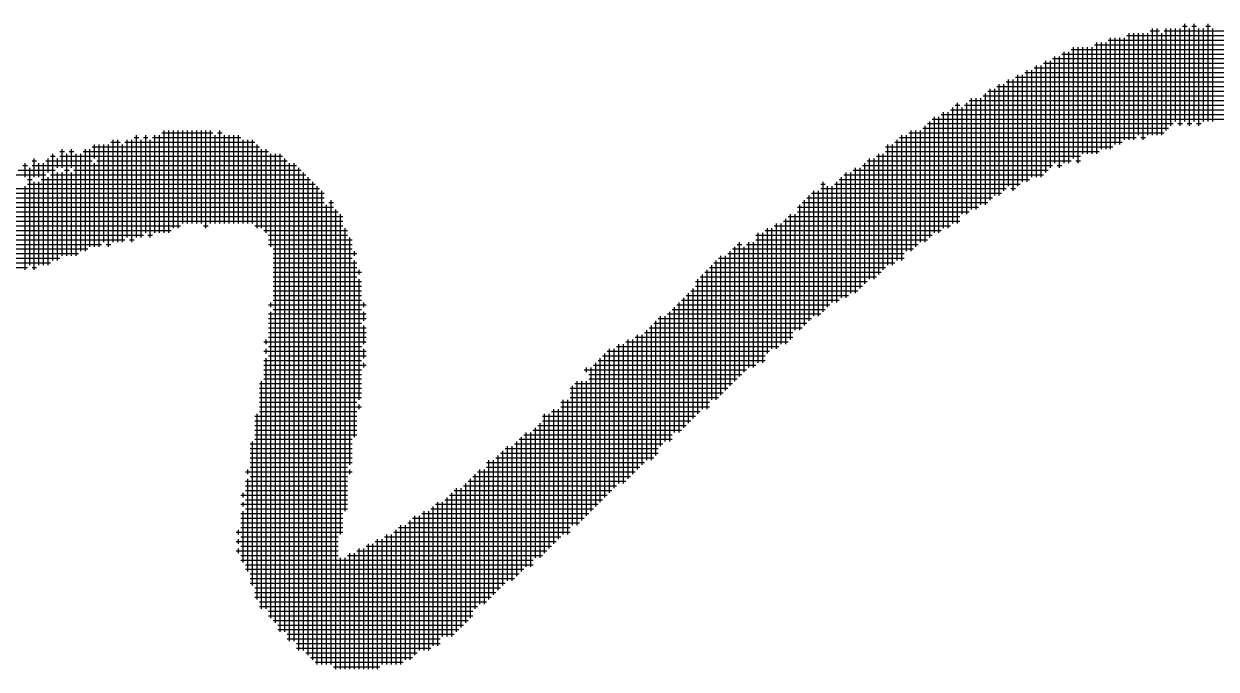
# Model space of a CAD drawing. Header units: feet. Extents: x 0 to 84100, y 0 to 59400.
# Drawn here: x 53025.9 to 53268.8, y 2834.1 to 2965.5 of the extents above; entities that cross this region are included whole.
import ezdxf

# ---------------------------------------------------------------- set-up
doc = ezdxf.new("R2010")
doc.units = ezdxf.units.FT
doc.header["$LTSCALE"] = 550
doc.header["$MEASUREMENT"] = 0
doc.layers.add('CX-MISC', color=2, linetype='CONTINUOUS')

# ---------------------------------------------------------------- blocks, each defined once
blk = doc.blocks.new('CXGLOGO-싸인3')
at = {"layer": 'CX-MISC'}
for p, q in [((232.55, 139.45, 1090.78), (232.55, 149.11, 1090.78)), ((232.97, 139.45, 1090.78), (232.97, 149.11, 1090.78)), ((233.39, 139.87, 1090.78), (233.39, 149.11, 1090.78)), ((233.81, 139.45, 1090.78), (233.81, 149.11, 1090.78)), ((234.23, 139.87, 1090.78), (234.23, 149.11, 1090.78)), ((234.44, 149.32, 1090.78), (235.28, 149.32, 1090.78)), ((234.65, 139.87, 1090.78), (234.65, 149.53, 1090.78)), ((235.07, 139.87, 1090.78), (235.07, 149.53, 1090.78)), ((235.49, 139.87, 1090.78), (235.49, 149.11, 1090.78)), ((235.7, 149.32, 1090.78), (242, 149.32, 1090.78)), ((235.91, 140.29, 1090.78), (235.91, 149.53, 1090.78)), ((236.33, 140.71, 1090.78), (236.33, 149.53, 1090.78)), ((236.75, 141.13, 1090.78), (236.75, 149.53, 1090.78)), ((237.17, 140.71, 1090.78), (237.17, 149.53, 1090.78)), ((237.38, 149.74, 1090.78), (237.8, 149.74, 1090.78)), ((237.59, 141.13, 1090.78), (237.59, 149.95, 1090.78)), ((238.01, 140.71, 1090.78), (238.01, 149.53, 1090.78)), ((238.22, 149.74, 1090.78), (238.64, 149.74, 1090.78)), ((238.43, 141.13, 1090.78), (238.43, 149.95, 1090.78)), ((238.85, 140.71, 1090.78), (238.85, 149.53, 1090.78)), ((239.27, 141.13, 1090.78), (239.27, 149.53, 1090.78)), ((239.48, 149.74, 1090.78), (239.9, 149.74, 1090.78)), ((239.69, 141.13, 1090.78), (239.69, 149.95, 1090.78)), ((240.11, 141.13, 1090.78), (240.11, 149.53, 1090.78)), ((229.4, 148.06, 1090.78), (244.94, 148.06, 1090.78)), ((229.61, 138.19, 1090.78), (229.61, 148.27, 1090.78)), ((230.03, 138.61, 1090.78), (230.03, 148.27, 1090.78)), ((230.45, 138.61, 1090.78), (230.45, 148.27, 1090.78)), ((230.66, 148.48, 1090.78), (243.68, 148.48, 1090.78)), ((230.87, 138.61, 1090.78), (230.87, 148.69, 1090.78)), ((231.29, 139.03, 1090.78), (231.29, 148.69, 1090.78)), ((231.71, 139.03, 1090.78), (231.71, 148.69, 1090.78)), ((232.13, 139.45, 1090.78), (232.13, 148.69, 1090.78)), ((232.34, 148.9, 1090.78), (242.84, 148.9, 1090.78)), ((225.83, 137.35, 1090.78), (225.83, 147.01, 1090.78)), ((226.25, 136.93, 1090.78), (226.25, 147.01, 1090.78)), ((226.46, 147.22, 1090.78), (246.2, 147.22, 1090.78)), ((226.67, 137.35, 1090.78), (226.67, 147.43, 1090.78)), ((227.09, 137.35, 1090.78), (227.09, 147.43, 1090.78)), ((227.3, 147.64, 1090.78), (245.36, 147.64, 1090.78)), ((227.51, 137.77, 1090.78), (227.51, 147.85, 1090.78)), ((227.93, 137.35, 1090.78), (227.93, 147.85, 1090.78)), ((228.35, 138.19, 1090.78), (228.35, 147.85, 1090.78)), ((228.77, 138.19, 1090.78), (228.77, 147.85, 1090.78)), ((229.19, 138.19, 1090.78), (229.19, 147.85, 1090.78)), ((223.31, 135.67, 1090.78), (223.31, 145.75, 1090.78)), ((223.73, 136.09, 1090.78), (223.73, 145.75, 1090.78)), ((223.94, 145.96, 1090.78), (247.88, 145.96, 1090.78)), ((224.15, 136.09, 1090.78), (224.15, 146.17, 1090.78)), ((224.57, 136.09, 1090.78), (224.57, 146.17, 1090.78)), ((224.78, 146.38, 1090.78), (247.46, 146.38, 1090.78)), ((224.99, 136.51, 1090.78), (224.99, 146.59, 1090.78)), ((225.41, 136.93, 1090.78), (225.41, 146.59, 1090.78)), ((225.62, 146.8, 1090.78), (247.04, 146.8, 1090.78)), ((221.42, 144.7, 1090.78), (249.56, 144.7, 1090.78)), ((221.63, 135.25, 1090.78), (221.63, 144.91, 1090.78)), ((222.05, 134.83, 1090.78), (222.05, 144.91, 1090.78)), ((222.26, 145.12, 1090.78), (249.56, 145.12, 1090.78)), ((222.47, 135.25, 1090.78), (222.47, 145.33, 1090.78)), ((222.89, 135.67, 1090.78), (222.89, 145.33, 1090.78)), ((223.1, 145.54, 1090.78), (248.72, 145.54, 1090.78)), ((219.53, 133.57, 1090.78), (219.53, 143.65, 1090.78)), ((219.74, 143.86, 1090.78), (250.4, 143.86, 1090.78)), ((219.95, 133.99, 1090.78), (219.95, 144.07, 1090.78)), ((220.37, 134.41, 1090.78), (220.37, 144.07, 1090.78)), ((220.58, 144.28, 1090.78), (249.98, 144.28, 1090.78)), ((220.79, 134.41, 1090.78), (220.79, 144.49, 1090.78)), ((221.21, 134.83, 1090.78), (221.21, 144.49, 1090.78)), ((216.8, 142.6, 1090.78), (217.22, 142.6, 1090.78)), ((217.01, 131.89, 1090.78), (217.01, 142.81, 1090.78)), ((217.64, 142.6, 1090.78), (251.24, 142.6, 1090.78)), ((217.85, 132.73, 1090.78), (217.85, 142.81, 1090.78)), ((218.06, 143.02, 1090.78), (251.24, 143.02, 1090.78)), ((218.27, 133.15, 1090.78), (218.27, 143.23, 1090.78)), ((218.69, 133.15, 1090.78), (218.69, 143.23, 1090.78)), ((219.11, 133.57, 1090.78), (219.11, 143.23, 1090.78)), ((219.32, 143.44, 1090.78), (250.82, 143.44, 1090.78)), ((214.91, 131.05, 1090.78), (214.91, 141.55, 1090.78)), ((215.33, 131.05, 1090.78), (215.33, 141.55, 1090.78)), ((215.54, 141.76, 1090.78), (251.66, 141.76, 1090.78)), ((215.75, 131.47, 1090.78), (215.75, 141.97, 1090.78)), ((216.17, 131.47, 1090.78), (216.17, 141.97, 1090.78)), ((216.38, 142.18, 1090.78), (251.66, 142.18, 1090.78)), ((216.59, 131.89, 1090.78), (216.59, 142.39, 1090.78)), ((217.43, 132.73, 1090.78), (217.43, 142.39, 1090.78)), ((213.86, 140.5, 1090.78), (236.12, 140.5, 1090.78)), ((214.07, 130.21, 1090.78), (214.07, 140.71, 1090.78)), ((214.28, 140.92, 1090.78), (236.54, 140.92, 1090.78)), ((214.49, 130.63, 1090.78), (214.49, 141.13, 1090.78)), ((214.7, 141.34, 1090.78), (252.08, 141.34, 1090.78)), ((236.96, 140.92, 1090.78), (237.38, 140.92, 1090.78)), ((237.8, 140.92, 1090.78), (238.22, 140.92, 1090.78)), ((238.64, 140.92, 1090.78), (239.06, 140.92, 1090.78)), ((140.57, 130.21, 1090.78), (140.57, 139.45, 1090.78)), ((140.99, 130.21, 1090.78), (140.99, 139.45, 1090.78)), ((141.83, 130.63, 1090.78), (141.83, 139.45, 1090.78)), ((142.25, 130.21, 1090.78), (142.25, 139.45, 1090.78)), ((142.46, 139.66, 1090.78), (142.88, 139.66, 1090.78)), ((142.67, 130.63, 1090.78), (142.67, 139.87, 1090.78)), ((143.09, 130.63, 1090.78), (143.09, 139.45, 1090.78)), ((143.3, 139.66, 1090.78), (143.72, 139.66, 1090.78)), ((143.51, 131.05, 1090.78), (143.51, 139.87, 1090.78)), ((143.93, 130.63, 1090.78), (143.93, 139.45, 1090.78)), ((144.14, 139.66, 1090.78), (152.12, 139.66, 1090.78)), ((144.35, 131.05, 1090.78), (144.35, 139.87, 1090.78)), ((144.77, 131.05, 1090.78), (144.77, 139.87, 1090.78)), ((144.98, 140.08, 1090.78), (149.6, 140.08, 1090.78)), ((145.19, 131.05, 1090.78), (145.19, 140.29, 1090.78)), ((145.61, 131.05, 1090.78), (145.61, 140.29, 1090.78)), ((146.03, 131.47, 1090.78), (146.03, 140.29, 1090.78)), ((146.45, 131.47, 1090.78), (146.45, 140.29, 1090.78)), ((146.87, 131.89, 1090.78), (146.87, 140.29, 1090.78)), ((147.29, 131.89, 1090.78), (147.29, 140.29, 1090.78)), ((147.71, 131.89, 1090.78), (147.71, 140.29, 1090.78)), ((148.13, 131.89, 1090.78), (148.13, 140.29, 1090.78)), ((148.55, 131.89, 1090.78), (148.55, 140.29, 1090.78)), ((148.97, 131.47, 1090.78), (148.97, 140.29, 1090.78)), ((149.39, 131.89, 1090.78), (149.39, 140.29, 1090.78)), ((149.81, 131.89, 1090.78), (149.81, 139.87, 1090.78)), ((150.02, 140.08, 1090.78), (150.44, 140.08, 1090.78)), ((150.23, 131.89, 1090.78), (150.23, 140.29, 1090.78)), ((150.65, 131.89, 1090.78), (150.65, 139.87, 1090.78)), ((151.07, 131.89, 1090.78), (151.07, 139.87, 1090.78)), ((151.49, 131.89, 1090.78), (151.49, 139.87, 1090.78)), ((151.91, 131.89, 1090.78), (151.91, 139.87, 1090.78)), ((152.33, 131.89, 1090.78), (152.33, 139.45, 1090.78)), ((152.75, 131.89, 1090.78), (152.75, 139.45, 1090.78)), ((153.17, 131.89, 1090.78), (153.17, 139.45, 1090.78)), ((211.55, 128.53, 1090.78), (211.55, 139.45, 1090.78)), ((211.76, 139.66, 1090.78), (233.18, 139.66, 1090.78)), ((211.97, 128.53, 1090.78), (211.97, 139.87, 1090.78)), ((212.39, 129.37, 1090.78), (212.39, 139.87, 1090.78)), ((212.6, 140.08, 1090.78), (235.7, 140.08, 1090.78)), ((212.81, 129.37, 1090.78), (212.81, 140.29, 1090.78)), ((213.23, 129.79, 1090.78), (213.23, 140.29, 1090.78)), ((213.65, 130.21, 1090.78), (213.65, 140.29, 1090.78)), ((233.6, 139.66, 1090.78), (234.02, 139.66, 1090.78)), ((135.11, 128.53, 1090.78), (135.11, 138.19, 1090.78)), ((135.74, 138.4, 1090.78), (136.16, 138.4, 1090.78)), ((135.95, 136.93, 1090.78), (135.95, 138.61, 1090.78)), ((136.37, 128.95, 1090.78), (136.37, 138.19, 1090.78)), ((136.58, 138.4, 1090.78), (137, 138.4, 1090.78)), ((136.79, 136.93, 1090.78), (136.79, 138.61, 1090.78)), ((137.21, 128.95, 1090.78), (137.21, 138.19, 1090.78)), ((137.63, 129.37, 1090.78), (137.63, 138.19, 1090.78)), ((137.84, 138.4, 1090.78), (154.64, 138.4, 1090.78)), ((138.05, 129.37, 1090.78), (138.05, 138.61, 1090.78)), ((138.47, 129.79, 1090.78), (138.47, 138.61, 1090.78)), ((138.68, 138.82, 1090.78), (153.8, 138.82, 1090.78)), ((138.89, 137.77, 1090.78), (138.89, 139.03, 1090.78)), ((139.31, 129.79, 1090.78), (139.31, 139.03, 1090.78)), ((139.73, 130.21, 1090.78), (139.73, 139.03, 1090.78)), ((140.15, 129.79, 1090.78), (140.15, 139.03, 1090.78)), ((140.36, 139.24, 1090.78), (141.2, 139.24, 1090.78)), ((141.41, 130.21, 1090.78), (141.41, 139.03, 1090.78)), ((141.62, 139.24, 1090.78), (153.38, 139.24, 1090.78)), ((153.59, 131.47, 1090.78), (153.59, 139.03, 1090.78)), ((154.01, 131.47, 1090.78), (154.01, 138.61, 1090.78)), ((154.43, 131.05, 1090.78), (154.43, 138.61, 1090.78)), ((154.85, 129.79, 1090.78), (154.85, 138.19, 1090.78)), ((155.27, 95.77, 1090.78), (155.27, 138.19, 1090.78)), ((155.69, 94.93, 1090.78), (155.69, 138.19, 1090.78)), ((209.87, 127.27, 1090.78), (209.87, 138.19, 1090.78)), ((210.29, 127.69, 1090.78), (210.29, 138.19, 1090.78)), ((210.5, 138.82, 1090.78), (231.08, 138.82, 1090.78)), ((210.5, 138.4, 1090.78), (229.82, 138.4, 1090.78)), ((210.71, 128.11, 1090.78), (210.71, 139.03, 1090.78)), ((211.13, 128.11, 1090.78), (211.13, 139.03, 1090.78)), ((211.34, 139.24, 1090.78), (231.92, 139.24, 1090.78)), ((132.38, 137.14, 1090.78), (132.8, 137.14, 1090.78)), ((132.59, 136.09, 1090.78), (132.59, 137.35, 1090.78)), ((133.22, 137.56, 1090.78), (133.64, 137.56, 1090.78)), ((133.22, 137.14, 1090.78), (157.16, 137.14, 1090.78)), ((133.43, 136.09, 1090.78), (133.43, 137.77, 1090.78)), ((133.85, 136.09, 1090.78), (133.85, 137.35, 1090.78)), ((134.27, 128.11, 1090.78), (134.27, 137.35, 1090.78)), ((134.48, 137.56, 1090.78), (138.68, 137.56, 1090.78)), ((134.69, 136.51, 1090.78), (134.69, 137.77, 1090.78)), ((134.9, 137.98, 1090.78), (135.32, 137.98, 1090.78)), ((135.53, 136.93, 1090.78), (135.53, 137.77, 1090.78)), ((135.74, 137.98, 1090.78), (155.9, 137.98, 1090.78)), ((138.89, 129.79, 1090.78), (138.89, 137.35, 1090.78)), ((139.1, 137.56, 1090.78), (156.32, 137.56, 1090.78)), ((156.11, 94.93, 1090.78), (156.11, 137.77, 1090.78)), ((156.53, 94.09, 1090.78), (156.53, 137.35, 1090.78)), ((156.95, 94.09, 1090.78), (156.95, 137.35, 1090.78)), ((208.4, 137.14, 1090.78), (225.62, 137.14, 1090.78)), ((208.61, 126.43, 1090.78), (208.61, 137.35, 1090.78)), ((208.82, 137.56, 1090.78), (227.3, 137.56, 1090.78)), ((209.03, 126.85, 1090.78), (209.03, 137.77, 1090.78)), ((209.45, 126.85, 1090.78), (209.45, 137.77, 1090.78)), ((209.66, 137.98, 1090.78), (228.14, 137.98, 1090.78)), ((226.04, 137.14, 1090.78), (226.46, 137.14, 1090.78)), ((227.72, 137.56, 1090.78), (228.14, 137.56, 1090.78)), ((129.86, 136.3, 1090.78), (134.48, 136.3, 1090.78)), ((131.96, 136.72, 1090.78), (135.32, 136.72, 1090.78)), ((133.01, 128.11, 1090.78), (133.01, 136.93, 1090.78)), ((134.69, 128.11, 1090.78), (134.69, 136.09, 1090.78)), ((134.9, 136.3, 1090.78), (158, 136.3, 1090.78)), ((135.53, 128.53, 1090.78), (135.53, 136.51, 1090.78)), ((135.95, 128.95, 1090.78), (135.95, 136.51, 1090.78)), ((136.16, 136.72, 1090.78), (136.58, 136.72, 1090.78)), ((136.79, 128.95, 1090.78), (136.79, 136.51, 1090.78)), ((137, 136.72, 1090.78), (157.58, 136.72, 1090.78)), ((157.37, 93.25, 1090.78), (157.37, 136.93, 1090.78)), ((157.79, 93.25, 1090.78), (157.79, 136.51, 1090.78)), ((158.21, 92.83, 1090.78), (158.21, 136.09, 1090.78)), ((206.51, 125.17, 1090.78), (206.51, 136.09, 1090.78)), ((206.72, 136.3, 1090.78), (224.78, 136.3, 1090.78)), ((206.93, 125.17, 1090.78), (206.93, 136.51, 1090.78)), ((207.35, 125.59, 1090.78), (207.35, 136.51, 1090.78)), ((207.56, 136.72, 1090.78), (225.2, 136.72, 1090.78)), ((207.77, 125.59, 1090.78), (207.77, 136.93, 1090.78)), ((208.19, 126.01, 1090.78), (208.19, 136.93, 1090.78)), ((125.24, 135.04, 1090.78), (159.26, 135.04, 1090.78)), ((132.59, 127.69, 1090.78), (132.59, 135.25, 1090.78)), ((132.8, 135.88, 1090.78), (133.22, 135.88, 1090.78)), ((132.8, 135.46, 1090.78), (158.84, 135.46, 1090.78)), ((133.43, 127.69, 1090.78), (133.43, 135.67, 1090.78)), ((133.85, 128.11, 1090.78), (133.85, 135.67, 1090.78)), ((134.06, 135.88, 1090.78), (158.42, 135.88, 1090.78)), ((158.63, 92.41, 1090.78), (158.63, 135.67, 1090.78)), ((159.05, 91.99, 1090.78), (159.05, 135.25, 1090.78)), ((204.62, 135.46, 1090.78), (205.04, 135.46, 1090.78)), ((204.62, 135.04, 1090.78), (221.42, 135.04, 1090.78)), ((204.83, 123.91, 1090.78), (204.83, 135.67, 1090.78)), ((205.25, 124.33, 1090.78), (205.25, 135.25, 1090.78)), ((205.67, 124.75, 1090.78), (205.67, 135.25, 1090.78)), ((205.88, 135.46, 1090.78), (222.68, 135.46, 1090.78)), ((206.09, 124.75, 1090.78), (206.09, 135.67, 1090.78)), ((206.3, 135.88, 1090.78), (223.52, 135.88, 1090.78)), ((221.84, 135.04, 1090.78), (222.26, 135.04, 1090.78)), ((123.14, 134.2, 1090.78), (159.68, 134.2, 1090.78)), ((129.86, 134.62, 1090.78), (159.68, 134.62, 1090.78)), ((159.47, 91.99, 1090.78), (159.47, 134.83, 1090.78)), ((160.31, 91.99, 1090.78), (160.31, 133.99, 1090.78)), ((203.15, 122.65, 1090.78), (203.15, 133.99, 1090.78)), ((203.36, 134.2, 1090.78), (220.16, 134.2, 1090.78)), ((203.57, 123.07, 1090.78), (203.57, 134.41, 1090.78)), ((203.78, 134.62, 1090.78), (221, 134.62, 1090.78)), ((203.99, 123.49, 1090.78), (203.99, 134.83, 1090.78)), ((204.41, 123.49, 1090.78), (204.41, 134.83, 1090.78)), ((122.3, 133.78, 1090.78), (159.68, 133.78, 1090.78)), ((125.24, 132.94, 1090.78), (160.94, 132.94, 1090.78)), ((126.5, 133.36, 1090.78), (160.52, 133.36, 1090.78)), ((159.89, 91.99, 1090.78), (159.89, 133.57, 1090.78)), ((160.1, 133.78, 1090.78), (160.52, 133.78, 1090.78)), ((160.73, 91.57, 1090.78), (160.73, 133.15, 1090.78)), ((202.52, 133.36, 1090.78), (218.9, 133.36, 1090.78)), ((202.52, 132.94, 1090.78), (218.06, 132.94, 1090.78)), ((202.73, 122.23, 1090.78), (202.73, 133.57, 1090.78)), ((202.94, 133.78, 1090.78), (219.74, 133.78, 1090.78)), ((123.14, 132.1, 1090.78), (161.36, 132.1, 1090.78)), ((123.98, 132.52, 1090.78), (161.36, 132.52, 1090.78)), ((161.15, 103.75, 1090.78), (161.15, 132.73, 1090.78)), ((200.63, 120.55, 1090.78), (200.63, 131.89, 1090.78)), ((201.05, 120.97, 1090.78), (201.05, 131.89, 1090.78)), ((201.26, 132.1, 1090.78), (217.22, 132.1, 1090.78)), ((201.47, 120.97, 1090.78), (201.47, 132.31, 1090.78)), ((201.68, 132.52, 1090.78), (217.22, 132.52, 1090.78)), ((201.89, 121.39, 1090.78), (201.89, 132.73, 1090.78)), ((202.31, 122.23, 1090.78), (202.31, 132.73, 1090.78)), ((119.78, 130.84, 1090.78), (143.3, 130.84, 1090.78)), ((120.62, 131.26, 1090.78), (145.82, 131.26, 1090.78)), ((122.3, 131.68, 1090.78), (146.66, 131.68, 1090.78)), ((143.72, 130.84, 1090.78), (144.14, 130.84, 1090.78)), ((148.76, 131.68, 1090.78), (149.18, 131.68, 1090.78)), ((153.38, 131.68, 1090.78), (161.36, 131.68, 1090.78)), ((154.22, 131.26, 1090.78), (161.78, 131.26, 1090.78)), ((154.64, 130.84, 1090.78), (161.78, 130.84, 1090.78)), ((161.57, 105.85, 1090.78), (161.57, 131.47, 1090.78)), ((161.99, 110.05, 1090.78), (161.99, 130.63, 1090.78)), ((198.74, 130.84, 1090.78), (214.7, 130.84, 1090.78)), ((198.95, 119.29, 1090.78), (198.95, 131.05, 1090.78)), ((199.37, 119.29, 1090.78), (199.37, 131.05, 1090.78)), ((199.58, 131.26, 1090.78), (215.54, 131.26, 1090.78)), ((199.79, 120.13, 1090.78), (199.79, 131.47, 1090.78)), ((200.21, 120.55, 1090.78), (200.21, 131.47, 1090.78)), ((200.42, 131.68, 1090.78), (216.38, 131.68, 1090.78)), ((117.26, 129.58, 1090.78), (138.26, 129.58, 1090.78)), ((117.68, 130, 1090.78), (139.52, 130, 1090.78)), ((118.52, 130.42, 1090.78), (141.62, 130.42, 1090.78)), ((139.94, 130, 1090.78), (140.36, 130, 1090.78)), ((142.04, 130.42, 1090.78), (142.46, 130.42, 1090.78)), ((154.64, 130.42, 1090.78), (162.2, 130.42, 1090.78)), ((154.64, 130, 1090.78), (162.2, 130, 1090.78)), ((155.06, 129.58, 1090.78), (162.2, 129.58, 1090.78)), ((196.64, 129.58, 1090.78), (213.02, 129.58, 1090.78)), ((196.85, 117.61, 1090.78), (196.85, 129.79, 1090.78)), ((197.06, 130, 1090.78), (197.48, 130, 1090.78)), ((197.27, 118.03, 1090.78), (197.27, 130.21, 1090.78)), ((197.69, 118.45, 1090.78), (197.69, 129.79, 1090.78)), ((197.9, 130, 1090.78), (213.44, 130, 1090.78)), ((198.11, 118.87, 1090.78), (198.11, 130.21, 1090.78)), ((198.53, 118.87, 1090.78), (198.53, 130.21, 1090.78)), ((198.74, 130.42, 1090.78), (214.28, 130.42, 1090.78)), ((115.58, 128.74, 1090.78), (135.74, 128.74, 1090.78)), ((116.42, 129.16, 1090.78), (137.42, 129.16, 1090.78)), ((155.06, 129.16, 1090.78), (162.62, 129.16, 1090.78)), ((155.06, 128.74, 1090.78), (162.2, 128.74, 1090.78)), ((162.41, 128.95, 1090.78), (162.41, 129.37, 1090.78)), ((162.41, 112.57, 1090.78), (162.41, 128.53, 1090.78)), ((195.17, 115.93, 1090.78), (195.17, 128.53, 1090.78)), ((195.38, 128.74, 1090.78), (212.18, 128.74, 1090.78)), ((195.59, 116.35, 1090.78), (195.59, 128.95, 1090.78)), ((196.01, 116.77, 1090.78), (196.01, 128.95, 1090.78)), ((196.22, 129.16, 1090.78), (212.18, 129.16, 1090.78)), ((196.43, 117.19, 1090.78), (196.43, 129.37, 1090.78)), ((105.08, 128.32, 1090.78), (134.9, 128.32, 1090.78)), ((105.08, 127.9, 1090.78), (132.8, 127.9, 1090.78)), ((133.22, 127.9, 1090.78), (133.64, 127.9, 1090.78)), ((155.06, 128.32, 1090.78), (162.62, 128.32, 1090.78)), ((155.06, 127.9, 1090.78), (162.62, 127.9, 1090.78)), ((155.06, 127.48, 1090.78), (163.04, 127.48, 1090.78)), ((162.83, 127.27, 1090.78), (162.83, 127.69, 1090.78)), ((194.12, 127.48, 1090.78), (210.08, 127.48, 1090.78)), ((194.33, 115.09, 1090.78), (194.33, 127.69, 1090.78)), ((194.54, 127.9, 1090.78), (210.5, 127.9, 1090.78)), ((194.75, 115.93, 1090.78), (194.75, 128.11, 1090.78)), ((194.96, 128.32, 1090.78), (211.34, 128.32, 1090.78)), ((155.06, 127.06, 1090.78), (162.62, 127.06, 1090.78)), ((155.06, 126.64, 1090.78), (163.04, 126.64, 1090.78)), ((162.83, 115.93, 1090.78), (162.83, 126.85, 1090.78)), ((193.28, 126.64, 1090.78), (208.82, 126.64, 1090.78)), ((193.49, 114.67, 1090.78), (193.49, 126.85, 1090.78)), ((193.7, 127.06, 1090.78), (209.66, 127.06, 1090.78)), ((193.91, 115.09, 1090.78), (193.91, 127.27, 1090.78)), ((155.06, 126.22, 1090.78), (163.04, 126.22, 1090.78)), ((155.06, 125.8, 1090.78), (163.04, 125.8, 1090.78)), ((155.06, 125.38, 1090.78), (163.04, 125.38, 1090.78)), ((192.44, 125.38, 1090.78), (207.14, 125.38, 1090.78)), ((192.65, 113.83, 1090.78), (192.65, 125.59, 1090.78)), ((192.86, 125.8, 1090.78), (207.98, 125.8, 1090.78)), ((193.07, 114.25, 1090.78), (193.07, 126.01, 1090.78)), ((193.28, 126.22, 1090.78), (208.4, 126.22, 1090.78)), ((154.64, 124.54, 1090.78), (163.46, 124.54, 1090.78)), ((154.85, 124.33, 1090.78), (154.85, 124.75, 1090.78)), ((155.06, 124.96, 1090.78), (163.04, 124.96, 1090.78)), ((163.25, 124.33, 1090.78), (163.25, 124.75, 1090.78)), ((191.39, 112.99, 1090.78), (191.39, 124.33, 1090.78)), ((191.6, 124.54, 1090.78), (205.46, 124.54, 1090.78)), ((191.81, 112.99, 1090.78), (191.81, 124.75, 1090.78)), ((192.02, 124.96, 1090.78), (206.3, 124.96, 1090.78)), ((192.23, 113.41, 1090.78), (192.23, 125.17, 1090.78)), ((154.64, 123.7, 1090.78), (163.46, 123.7, 1090.78)), ((154.64, 123.28, 1090.78), (163.46, 123.28, 1090.78)), ((154.85, 96.19, 1090.78), (154.85, 123.91, 1090.78)), ((155.06, 124.12, 1090.78), (163.04, 124.12, 1090.78)), ((163.25, 123.07, 1090.78), (163.25, 123.91, 1090.78)), ((189.71, 110.89, 1090.78), (189.71, 123.07, 1090.78)), ((189.92, 123.28, 1090.78), (203.78, 123.28, 1090.78)), ((190.13, 111.73, 1090.78), (190.13, 123.49, 1090.78)), ((190.55, 112.15, 1090.78), (190.55, 123.49, 1090.78)), ((190.76, 123.7, 1090.78), (204.62, 123.7, 1090.78)), ((190.97, 112.15, 1090.78), (190.97, 123.91, 1090.78)), ((191.18, 124.12, 1090.78), (205.04, 124.12, 1090.78)), ((154.64, 122.86, 1090.78), (163.04, 122.86, 1090.78)), ((154.64, 122.44, 1090.78), (163.46, 122.44, 1090.78)), ((154.64, 122.02, 1090.78), (163.46, 122.02, 1090.78)), ((163.25, 120.97, 1090.78), (163.25, 122.65, 1090.78)), ((188.66, 122.02, 1090.78), (202.1, 122.02, 1090.78)), ((188.87, 110.47, 1090.78), (188.87, 122.23, 1090.78)), ((189.08, 122.44, 1090.78), (202.94, 122.44, 1090.78)), ((189.29, 110.47, 1090.78), (189.29, 122.65, 1090.78)), ((189.5, 122.86, 1090.78), (203.36, 122.86, 1090.78)), ((154.22, 121.18, 1090.78), (163.46, 121.18, 1090.78)), ((154.43, 120.97, 1090.78), (154.43, 121.39, 1090.78)), ((154.64, 121.6, 1090.78), (163.46, 121.6, 1090.78)), ((186.35, 108.37, 1090.78), (186.35, 120.97, 1090.78)), ((186.77, 108.37, 1090.78), (186.77, 120.97, 1090.78)), ((186.98, 121.18, 1090.78), (201.68, 121.18, 1090.78)), ((187.19, 108.79, 1090.78), (187.19, 121.39, 1090.78)), ((187.61, 109.21, 1090.78), (187.61, 121.39, 1090.78)), ((187.82, 121.6, 1090.78), (202.1, 121.6, 1090.78)), ((188.03, 109.63, 1090.78), (188.03, 121.81, 1090.78)), ((188.45, 110.05, 1090.78), (188.45, 121.81, 1090.78)), ((154.22, 120.34, 1090.78), (163.46, 120.34, 1090.78)), ((154.43, 120.13, 1090.78), (154.43, 120.55, 1090.78)), ((154.64, 120.76, 1090.78), (163.04, 120.76, 1090.78)), ((154.64, 119.92, 1090.78), (163.46, 119.92, 1090.78)), ((163.25, 119.71, 1090.78), (163.25, 120.55, 1090.78)), ((184.88, 119.92, 1090.78), (199.58, 119.92, 1090.78)), ((185.09, 107.11, 1090.78), (185.09, 120.13, 1090.78)), ((185.3, 120.34, 1090.78), (200, 120.34, 1090.78)), ((185.51, 107.53, 1090.78), (185.51, 120.55, 1090.78)), ((185.93, 107.95, 1090.78), (185.93, 120.55, 1090.78)), ((186.14, 120.76, 1090.78), (200.84, 120.76, 1090.78)), ((154.22, 119.5, 1090.78), (163.04, 119.5, 1090.78)), ((154.22, 119.08, 1090.78), (163.46, 119.08, 1090.78)), ((154.43, 97.03, 1090.78), (154.43, 119.71, 1090.78)), ((163.25, 118.87, 1090.78), (163.25, 119.29, 1090.78)), ((183.41, 118.45, 1090.78), (183.41, 118.87, 1090.78)), ((183.83, 105.85, 1090.78), (183.83, 118.87, 1090.78)), ((184.04, 119.08, 1090.78), (198.74, 119.08, 1090.78)), ((184.25, 106.27, 1090.78), (184.25, 119.29, 1090.78)), ((184.46, 119.5, 1090.78), (199.58, 119.5, 1090.78)), ((184.67, 106.69, 1090.78), (184.67, 119.71, 1090.78)), ((154.22, 118.66, 1090.78), (163.04, 118.66, 1090.78)), ((154.22, 118.24, 1090.78), (163.04, 118.24, 1090.78)), ((154.22, 117.82, 1090.78), (163.04, 117.82, 1090.78)), ((183.2, 118.66, 1090.78), (197.9, 118.66, 1090.78)), ((183.62, 118.24, 1090.78), (197.48, 118.24, 1090.78)), ((183.62, 117.82, 1090.78), (197.06, 117.82, 1090.78)), ((153.8, 117.4, 1090.78), (163.04, 117.4, 1090.78)), ((153.8, 116.98, 1090.78), (163.04, 116.98, 1090.78)), ((154.01, 97.03, 1090.78), (154.01, 117.61, 1090.78)), ((181.94, 116.98, 1090.78), (196.22, 116.98, 1090.78)), ((182.15, 104.59, 1090.78), (182.15, 117.19, 1090.78)), ((182.36, 117.4, 1090.78), (196.64, 117.4, 1090.78)), ((182.57, 104.59, 1090.78), (182.57, 117.61, 1090.78)), ((182.99, 105.01, 1090.78), (182.99, 117.61, 1090.78)), ((183.41, 105.43, 1090.78), (183.41, 117.61, 1090.78)), ((153.8, 116.56, 1090.78), (163.04, 116.56, 1090.78)), ((153.8, 116.14, 1090.78), (163.04, 116.14, 1090.78)), ((153.8, 115.72, 1090.78), (162.62, 115.72, 1090.78)), ((162.83, 115.09, 1090.78), (162.83, 115.51, 1090.78)), ((181.1, 115.72, 1090.78), (194.54, 115.72, 1090.78)), ((181.31, 103.75, 1090.78), (181.31, 115.93, 1090.78)), ((181.73, 103.75, 1090.78), (181.73, 115.93, 1090.78)), ((181.94, 116.56, 1090.78), (195.8, 116.56, 1090.78)), ((181.94, 116.14, 1090.78), (195.38, 116.14, 1090.78)), ((153.38, 114.46, 1090.78), (162.62, 114.46, 1090.78)), ((153.59, 97.87, 1090.78), (153.59, 114.67, 1090.78)), ((153.8, 115.3, 1090.78), (163.04, 115.3, 1090.78)), ((153.8, 114.88, 1090.78), (162.62, 114.88, 1090.78)), ((179.42, 114.46, 1090.78), (193.28, 114.46, 1090.78)), ((179.63, 102.07, 1090.78), (179.63, 114.67, 1090.78)), ((180.05, 102.49, 1090.78), (180.05, 114.67, 1090.78)), ((180.26, 114.88, 1090.78), (193.7, 114.88, 1090.78)), ((180.47, 102.91, 1090.78), (180.47, 115.09, 1090.78)), ((180.89, 103.33, 1090.78), (180.89, 115.09, 1090.78)), ((181.1, 115.3, 1090.78), (194.54, 115.3, 1090.78)), ((153.38, 114.04, 1090.78), (162.62, 114.04, 1090.78)), ((153.38, 113.62, 1090.78), (162.62, 113.62, 1090.78)), ((178.79, 101.65, 1090.78), (178.79, 113.41, 1090.78)), ((179, 113.62, 1090.78), (192.44, 113.62, 1090.78)), ((179.21, 101.65, 1090.78), (179.21, 113.83, 1090.78)), ((179.42, 114.04, 1090.78), (192.86, 114.04, 1090.78)), ((153.38, 113.2, 1090.78), (162.62, 113.2, 1090.78)), ((153.38, 112.78, 1090.78), (162.62, 112.78, 1090.78)), ((153.38, 112.36, 1090.78), (162.2, 112.36, 1090.78)), ((177.32, 112.36, 1090.78), (191.18, 112.36, 1090.78)), ((177.53, 100.39, 1090.78), (177.53, 112.57, 1090.78)), ((177.74, 112.78, 1090.78), (191.18, 112.78, 1090.78)), ((177.95, 100.81, 1090.78), (177.95, 112.99, 1090.78)), ((178.37, 100.81, 1090.78), (178.37, 112.99, 1090.78)), ((178.58, 113.2, 1090.78), (192.02, 113.2, 1090.78)), ((152.96, 111.94, 1090.78), (162.2, 111.94, 1090.78)), ((152.96, 111.52, 1090.78), (162.2, 111.52, 1090.78)), ((153.17, 99.13, 1090.78), (153.17, 112.15, 1090.78)), ((175.85, 99.13, 1090.78), (175.85, 111.31, 1090.78)), ((176.06, 111.52, 1090.78), (189.92, 111.52, 1090.78)), ((176.27, 99.55, 1090.78), (176.27, 111.73, 1090.78)), ((176.69, 99.55, 1090.78), (176.69, 111.73, 1090.78)), ((176.9, 111.94, 1090.78), (190.34, 111.94, 1090.78)), ((177.11, 99.97, 1090.78), (177.11, 112.15, 1090.78)), ((152.96, 111.1, 1090.78), (162.2, 111.1, 1090.78)), ((152.96, 110.68, 1090.78), (162.2, 110.68, 1090.78)), ((152.96, 110.26, 1090.78), (162.2, 110.26, 1090.78)), ((174.38, 110.26, 1090.78), (188.66, 110.26, 1090.78)), ((174.59, 97.87, 1090.78), (174.59, 110.47, 1090.78)), ((175.01, 98.29, 1090.78), (175.01, 110.47, 1090.78)), ((175.22, 110.68, 1090.78), (189.5, 110.68, 1090.78)), ((175.43, 98.71, 1090.78), (175.43, 110.89, 1090.78)), ((175.64, 111.1, 1090.78), (189.92, 111.1, 1090.78)), ((152.54, 109.42, 1090.78), (162.2, 109.42, 1090.78)), ((152.75, 109.21, 1090.78), (152.75, 109.63, 1090.78)), ((152.96, 109.84, 1090.78), (161.78, 109.84, 1090.78)), ((161.99, 109.21, 1090.78), (161.99, 109.63, 1090.78)), ((173.33, 97.03, 1090.78), (173.33, 109.21, 1090.78)), ((173.54, 109.42, 1090.78), (187.82, 109.42, 1090.78)), ((173.75, 97.45, 1090.78), (173.75, 109.63, 1090.78)), ((174.17, 97.45, 1090.78), (174.17, 109.63, 1090.78)), ((174.38, 109.84, 1090.78), (188.24, 109.84, 1090.78)), ((152.54, 108.58, 1090.78), (161.78, 108.58, 1090.78)), ((152.54, 108.16, 1090.78), (161.78, 108.16, 1090.78)), ((152.75, 100.39, 1090.78), (152.75, 108.79, 1090.78)), ((152.96, 109, 1090.78), (161.78, 109, 1090.78)), ((171.65, 94.93, 1090.78), (171.65, 107.95, 1090.78)), ((172.07, 95.35, 1090.78), (172.07, 107.95, 1090.78)), ((172.28, 108.16, 1090.78), (186.14, 108.16, 1090.78)), ((172.49, 95.77, 1090.78), (172.49, 108.37, 1090.78)), ((172.7, 108.58, 1090.78), (186.98, 108.58, 1090.78)), ((172.91, 96.19, 1090.78), (172.91, 108.79, 1090.78)), ((173.12, 109, 1090.78), (187.4, 109, 1090.78)), ((152.12, 107.32, 1090.78), (161.78, 107.32, 1090.78)), ((152.33, 107.11, 1090.78), (152.33, 107.53, 1090.78)), ((152.54, 107.74, 1090.78), (161.78, 107.74, 1090.78)), ((152.54, 106.9, 1090.78), (161.78, 106.9, 1090.78)), ((170.6, 106.9, 1090.78), (184.88, 106.9, 1090.78)), ((170.81, 94.51, 1090.78), (170.81, 107.11, 1090.78)), ((171.02, 107.32, 1090.78), (185.3, 107.32, 1090.78)), ((171.23, 94.51, 1090.78), (171.23, 107.53, 1090.78)), ((171.44, 107.74, 1090.78), (185.72, 107.74, 1090.78)), ((152.12, 106.48, 1090.78), (161.78, 106.48, 1090.78)), ((152.33, 106.27, 1090.78), (152.33, 106.69, 1090.78)), ((152.33, 101.23, 1090.78), (152.33, 105.85, 1090.78)), ((152.54, 106.06, 1090.78), (161.78, 106.06, 1090.78)), ((168.71, 93.25, 1090.78), (168.71, 105.85, 1090.78)), ((169.13, 93.25, 1090.78), (169.13, 105.85, 1090.78)), ((169.34, 106.06, 1090.78), (184.04, 106.06, 1090.78)), ((169.55, 93.67, 1090.78), (169.55, 106.27, 1090.78)), ((169.76, 106.48, 1090.78), (184.46, 106.48, 1090.78)), ((169.97, 93.67, 1090.78), (169.97, 106.69, 1090.78)), ((170.39, 94.51, 1090.78), (170.39, 106.69, 1090.78)), ((152.12, 105.64, 1090.78), (161.36, 105.64, 1090.78)), ((152.12, 105.22, 1090.78), (161.36, 105.22, 1090.78)), ((152.12, 104.8, 1090.78), (161.36, 104.8, 1090.78)), ((167.24, 104.8, 1090.78), (182.78, 104.8, 1090.78)), ((167.45, 92.41, 1090.78), (167.45, 105.01, 1090.78)), ((167.66, 105.22, 1090.78), (183.2, 105.22, 1090.78)), ((167.87, 92.83, 1090.78), (167.87, 105.43, 1090.78)), ((168.29, 93.25, 1090.78), (168.29, 105.43, 1090.78)), ((168.5, 105.64, 1090.78), (183.62, 105.64, 1090.78)), ((151.7, 103.96, 1090.78), (161.36, 103.96, 1090.78)), ((151.91, 103.75, 1090.78), (151.91, 104.17, 1090.78)), ((152.12, 104.38, 1090.78), (161.36, 104.38, 1090.78)), ((165.35, 91.99, 1090.78), (165.35, 103.75, 1090.78)), ((165.77, 91.99, 1090.78), (165.77, 103.75, 1090.78)), ((165.98, 103.96, 1090.78), (181.94, 103.96, 1090.78)), ((166.19, 91.99, 1090.78), (166.19, 104.17, 1090.78)), ((166.4, 104.38, 1090.78), (181.94, 104.38, 1090.78)), ((166.61, 91.99, 1090.78), (166.61, 104.59, 1090.78)), ((167.03, 92.41, 1090.78), (167.03, 104.59, 1090.78)), ((151.7, 103.12, 1090.78), (160.94, 103.12, 1090.78)), ((151.91, 102.91, 1090.78), (151.91, 103.33, 1090.78)), ((152.12, 103.54, 1090.78), (160.94, 103.54, 1090.78)), ((152.12, 102.7, 1090.78), (160.94, 102.7, 1090.78)), ((163.46, 102.7, 1090.78), (180.26, 102.7, 1090.78)), ((163.67, 91.57, 1090.78), (163.67, 102.91, 1090.78)), ((164.09, 91.57, 1090.78), (164.09, 102.91, 1090.78)), ((164.3, 103.12, 1090.78), (180.68, 103.12, 1090.78)), ((164.51, 91.57, 1090.78), (164.51, 103.33, 1090.78)), ((164.93, 91.99, 1090.78), (164.93, 103.33, 1090.78)), ((165.14, 103.54, 1090.78), (181.1, 103.54, 1090.78)), ((151.7, 102.28, 1090.78), (160.94, 102.28, 1090.78)), ((151.91, 102.07, 1090.78), (151.91, 102.49, 1090.78)), ((152.12, 101.86, 1090.78), (160.94, 101.86, 1090.78)), ((161.15, 91.57, 1090.78), (161.15, 101.65, 1090.78)), ((161.57, 91.57, 1090.78), (161.57, 101.65, 1090.78)), ((161.78, 101.86, 1090.78), (179.42, 101.86, 1090.78)), ((161.99, 91.57, 1090.78), (161.99, 102.07, 1090.78)), ((162.41, 91.57, 1090.78), (162.41, 102.07, 1090.78)), ((162.62, 102.28, 1090.78), (179.84, 102.28, 1090.78)), ((162.83, 91.57, 1090.78), (162.83, 102.49, 1090.78)), ((163.25, 91.57, 1090.78), (163.25, 102.49, 1090.78)), ((152.12, 101.44, 1090.78), (178.58, 101.44, 1090.78)), ((152.54, 101.02, 1090.78), (178.58, 101.02, 1090.78)), ((152.54, 100.6, 1090.78), (177.74, 100.6, 1090.78)), ((152.96, 100.18, 1090.78), (177.32, 100.18, 1090.78)), ((152.96, 99.76, 1090.78), (176.9, 99.76, 1090.78)), ((152.96, 99.34, 1090.78), (176.06, 99.34, 1090.78)), ((153.38, 98.92, 1090.78), (175.64, 98.92, 1090.78)), ((153.38, 98.5, 1090.78), (175.22, 98.5, 1090.78)), ((153.38, 98.08, 1090.78), (174.8, 98.08, 1090.78)), ((153.8, 97.66, 1090.78), (174.38, 97.66, 1090.78)), ((153.8, 97.24, 1090.78), (173.54, 97.24, 1090.78)), ((154.64, 96.82, 1090.78), (173.12, 96.82, 1090.78)), ((154.64, 96.4, 1090.78), (173.12, 96.4, 1090.78)), ((155.06, 95.98, 1090.78), (172.7, 95.98, 1090.78)), ((155.48, 95.56, 1090.78), (172.28, 95.56, 1090.78)), ((155.48, 95.14, 1090.78), (171.86, 95.14, 1090.78)), ((156.32, 94.72, 1090.78), (171.44, 94.72, 1090.78)), ((156.32, 94.3, 1090.78), (170.18, 94.3, 1090.78)), ((157.16, 93.88, 1090.78), (170.18, 93.88, 1090.78)), ((157.16, 93.46, 1090.78), (169.34, 93.46, 1090.78)), ((158, 93.04, 1090.78), (168.08, 93.04, 1090.78)), ((158.42, 92.62, 1090.78), (167.66, 92.62, 1090.78)), ((158.84, 92.2, 1090.78), (166.82, 92.2, 1090.78)), ((160.52, 91.78, 1090.78), (164.72, 91.78, 1090.78))]:
    blk.add_line(p, q, dxfattribs=at)

msp = doc.modelspace()

# ---------------------------------------------------------------- block references
at = {"layer": 'CX-MISC', "color": 7, "xscale": 2.250000002095476, "yscale": 2.250000002095476, "zscale": 2.250000002095476}
msp.add_blockref('CXGLOGO-싸인3', (52727.82, 2628.08), dxfattribs=at)

doc.saveas('drawing.dxf')
